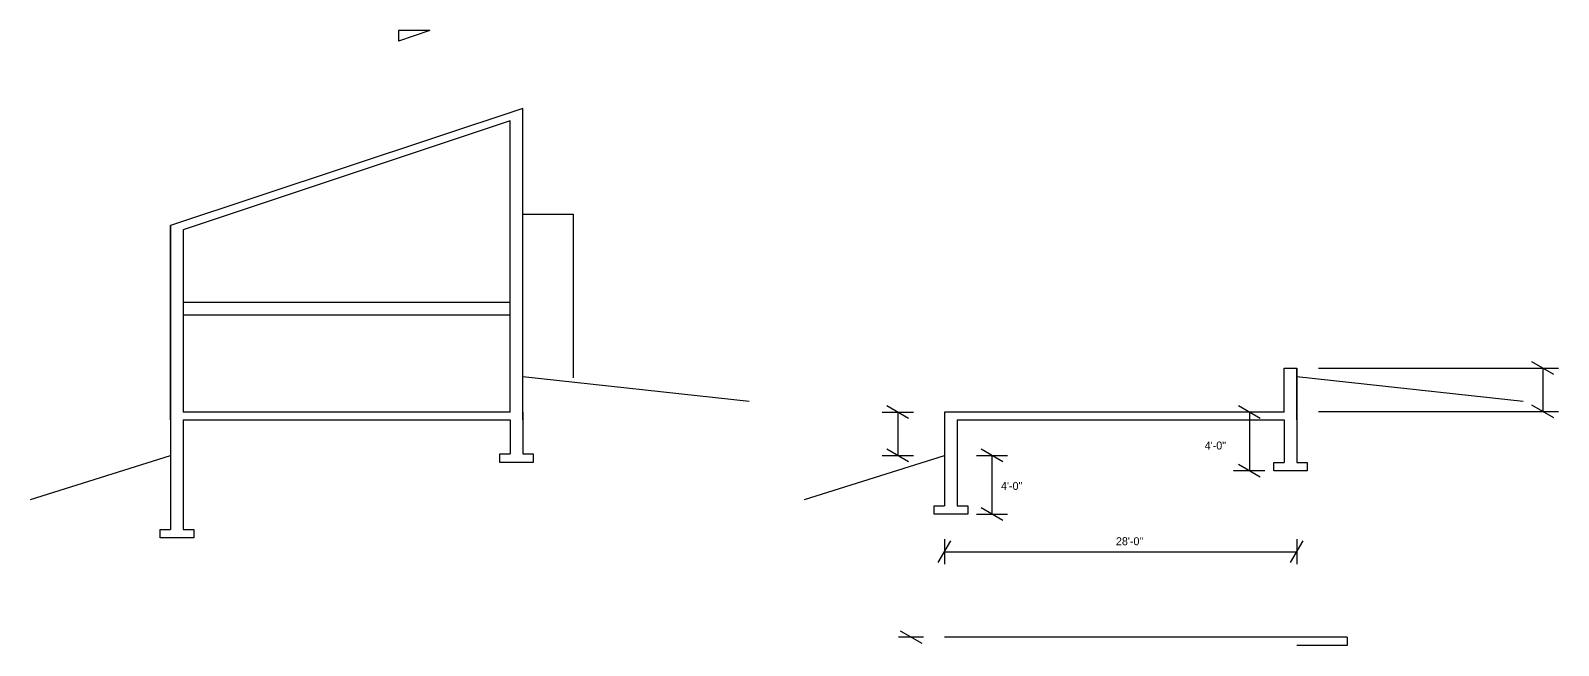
# Model space of a CAD drawing. Header units: inches. Extents: x 683 to 9370, y 1327 to 3956.
# Drawn here: x 2112 to 3570, y 3227 to 3815 of the extents above; entities that cross this region are included whole.
import ezdxf

# ---------------------------------------------------------------- set-up
doc = ezdxf.new("R2010")
doc.units = ezdxf.units.IN
doc.header["$MEASUREMENT"] = 0
doc.layers.add('const', color=253, linetype='Continuous')
doc.layers.add('walls', color=7, linetype='Continuous')

msp = doc.modelspace()

# ---------------------------------------------------------------- linework, layer by layer
msp.add_line((3307.9, 3492.3), (3319.9, 3492.3))
at = {"layer": 'const'}
for p, q in [((2245.3, 3442.8), (2245.3, 3628.3)), ((3319.9, 3492.3), (3319.9, 3450.8)), ((3340.7, 3492.2), (3569.6, 3492.2)), ((3565.1, 3486.2), (3544.4, 3498.2)), ((3554.7, 3492.2), (3554.7, 3450.8)), ((2949.5, 3444.3), (2928.8, 3456.3)), ((3285, 3444.3), (3264.3, 3456.3)), ((3565.1, 3444.8), (3544.4, 3456.8)), ((2924.2, 3450.3), (2954.1, 3450.3)), ((2939.2, 3450.3), (2939.2, 3408.8)), ((3274.7, 3450.3), (3274.7, 3394.3)), ((3340.7, 3450.8), (3569.6, 3450.8)), ((2949.5, 3402.8), (2928.8, 3414.8)), ((3039.5, 3402.8), (3018.7, 3414.8)), ((2924.2, 3408.8), (2954.1, 3408.8)), ((3014.2, 3408.8), (3044, 3408.8)), ((3029.1, 3408.8), (3029.1, 3352.8)), ((3285, 3388.3), (3264.3, 3400.3)), ((3289.6, 3394.3), (3259.7, 3394.3)), ((3039.5, 3346.8), (3018.7, 3358.8)), ((3014.2, 3352.8), (3044, 3352.8)), ((2977.9, 3306.6), (2989.9, 3327.4)), ((2983.9, 3329), (2983.9, 3305)), ((3313.9, 3306.6), (3325.9, 3327.4)), ((3319.9, 3329), (3319.9, 3305)), ((2983.9, 3317), (3319.9, 3317)), ((2941.5, 3241.5), (2962.3, 3229.5)), ((2963.9, 3235.5), (2939.9, 3235.5))]:
    msp.add_line(p, q, dxfattribs=at)
at = {"layer": 'walls'}
for p, q in [((2492.8, 3814.6), (2462.8, 3804.6)), ((2492.8, 3814.6), (2462.8, 3814.6)), ((2462.8, 3814.6), (2462.8, 3804.6)), ((2581.3, 3740.3), (2245.3, 3628.3)), ((2581.3, 3442.8), (2581.3, 3740.3)), ((2569.3, 3728.3), (2257.3, 3624.3)), ((2569.3, 3450.3), (2569.3, 3728.3)), ((2581.3, 3639.3), (2629.3, 3639.3)), ((2629.3, 3639.3), (2629.3, 3482.9)), ((2245.3, 3628.3), (2245.3, 3442.8)), ((2257.3, 3624.3), (2257.3, 3450.3)), ((2257.3, 3555.3), (2569.3, 3555.3)), ((2257.3, 3543.3), (2569.3, 3543.3)), ((3307.9, 3450.3), (3307.9, 3492.3)), ((3319.9, 3442.8), (3319.9, 3492.2)), ((2581.3, 3442.8), (2581.3, 3484.2)), ((2581.3, 3484.2), (2797.3, 3460.8)), ((3319.9, 3484.2), (3535.9, 3460.8)), ((2245.3, 3442.8), (2245.3, 3430.8)), ((2569.3, 3450.3), (2257.3, 3450.3)), ((2257.3, 3442.8), (2569.3, 3442.8)), ((2257.3, 3442.8), (2257.3, 3338.3)), ((2569.3, 3442.8), (2569.3, 3410.3)), ((2581.3, 3450.3), (2581.3, 3410.3)), ((3307.9, 3450.3), (2983.9, 3450.3)), ((2983.9, 3450.3), (2983.9, 3360.8)), ((2983.9, 3442.8), (2983.9, 3430.8)), ((2995.9, 3442.8), (3307.9, 3442.8)), ((2995.9, 3442.8), (2995.9, 3360.8)), ((3307.9, 3442.8), (3307.9, 3402.3)), ((3319.9, 3450.3), (3319.9, 3402.3)), ((2245.3, 3430.8), (2245.3, 3338.3)), ((2111.6, 3366.8), (2245.3, 3408.8)), ((2559.3, 3402.3), (2559.3, 3410.3)), ((2559.3, 3410.3), (2569.3, 3410.3)), ((2564.3, 3402.3), (2559.3, 3402.3)), ((2569.3, 3402.3), (2564.3, 3402.3)), ((2591.3, 3402.3), (2569.3, 3402.3)), ((2581.3, 3410.3), (2591.3, 3410.3)), ((2591.3, 3410.3), (2591.3, 3402.3)), ((2850.2, 3366.8), (2983.9, 3408.8)), ((3297.9, 3402.3), (3307.9, 3402.3)), ((3297.9, 3394.3), (3297.9, 3402.3)), ((3319.9, 3402.3), (3329.9, 3402.3)), ((3329.9, 3402.3), (3329.9, 3394.3)), ((3302.9, 3394.3), (3297.9, 3394.3)), ((3307.9, 3394.3), (3302.9, 3394.3)), ((3329.9, 3394.3), (3307.9, 3394.3)), ((2973.9, 3352.8), (2973.9, 3360.8)), ((2973.9, 3360.8), (2983.9, 3360.8)), ((2995.9, 3360.8), (3005.9, 3360.8)), ((3005.9, 3360.8), (3005.9, 3352.8)), ((2978.9, 3352.8), (2973.9, 3352.8)), ((2983.9, 3352.8), (2978.9, 3352.8)), ((3005.9, 3352.8), (2983.9, 3352.8)), ((2235.3, 3338.3), (2245.3, 3338.3)), ((2235.3, 3330.3), (2235.3, 3338.3)), ((2240.3, 3330.3), (2235.3, 3330.3)), ((2245.3, 3330.3), (2240.3, 3330.3)), ((2267.3, 3330.3), (2245.3, 3330.3)), ((2257.3, 3338.3), (2267.3, 3338.3)), ((2267.3, 3338.3), (2267.3, 3330.3)), ((3367.9, 3235.5), (2983.9, 3235.5)), ((3367.9, 3227.5), (3319.9, 3227.5)), ((3367.9, 3235.5), (3367.9, 3227.5))]:
    msp.add_line(p, q, dxfattribs=at)

# ---------------------------------------------------------------- texts
at = {"layer": 'const', "char_height": 7.64, "width": 2912.54, "attachment_point": 1}
for s, insert in [('4\'-0"', (3232.1, 3422.2)), ('4\'-0"', (3037.7, 3383.6)), ('28\'-0"', (3147.4, 3330.8))]:
    msp.add_mtext(s, dxfattribs=dict(at, insert=insert))

doc.saveas('drawing.dxf')
